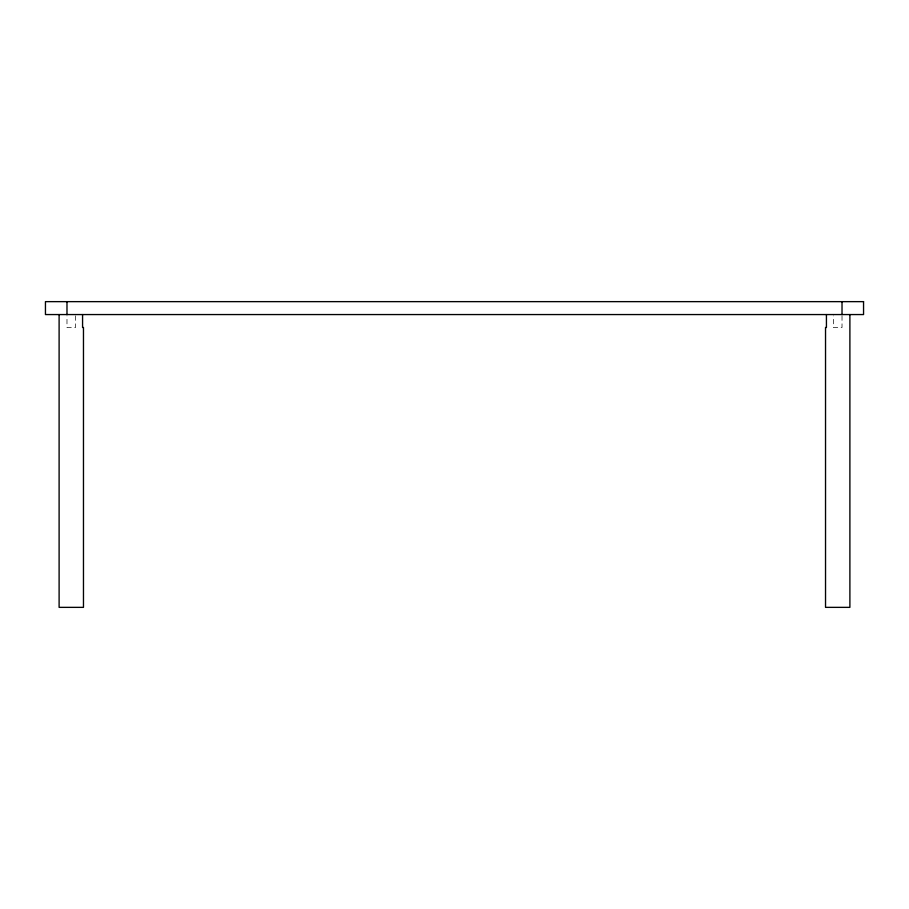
<?xml version="1.0" encoding="UTF-8"?>
<svg xmlns="http://www.w3.org/2000/svg" width="909" height="909" viewBox="0 0 909 909"><rect width="100%" height="100%" fill="white"/><g stroke="black" fill="none" stroke-linecap="round" stroke-linejoin="round"><path stroke-width="0.68" stroke-dasharray="4.54 3.41" d="M842.018 315.855L842.018 327.479L833.405 327.479L833.405 315.855M75.595 315.855L75.595 327.479L66.982 327.479L66.982 315.855"/><path stroke-width="1.36" d="M849.892 314.559L849.892 607.36L825.531 607.36L825.531 327.479L826.429 327.479L826.429 314.559M842.018 301.64L842.018 314.559M82.571 314.559L82.571 327.479L83.469 327.479L83.469 607.36L59.108 607.36L59.108 314.559M66.982 301.64L66.982 314.559M863.55 301.64L45.45 301.64L45.45 314.559L863.55 314.559L863.55 301.64"/></g></svg>
